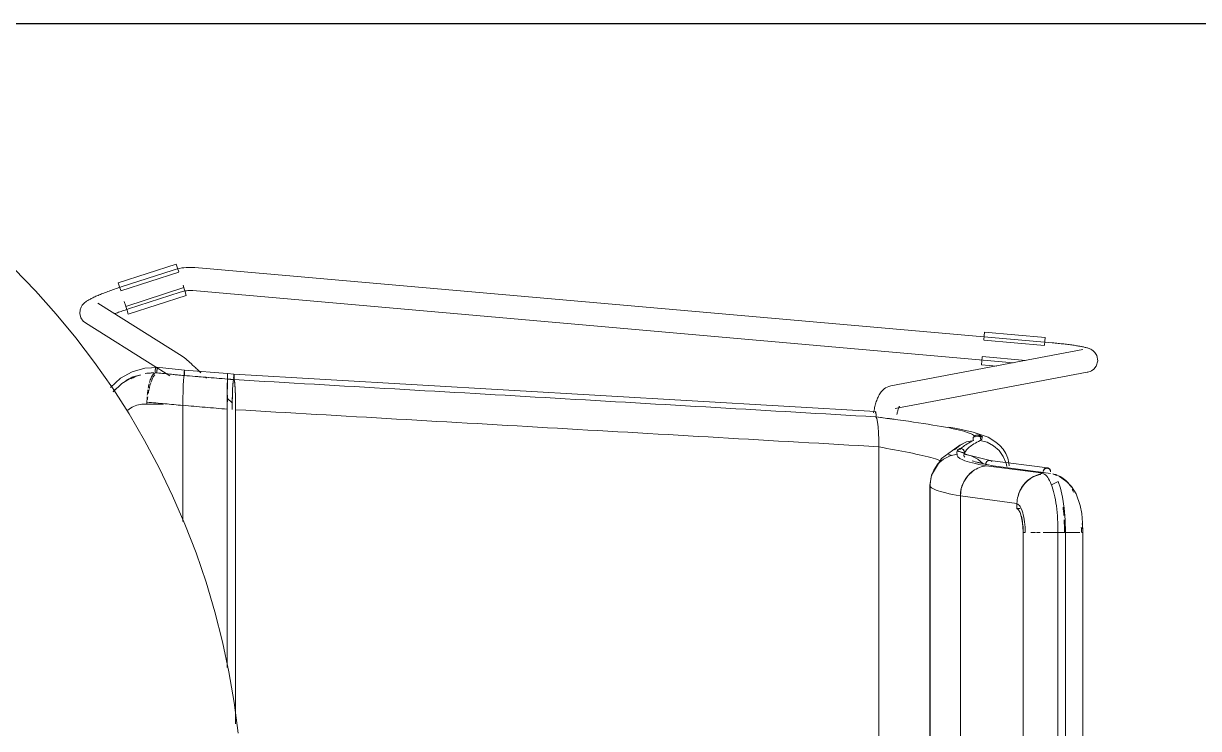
# Model space of a CAD drawing. Header units: millimetres. Extents: x 155927 to 326028, y -36033 to 97293.
# Drawn here: x 160035 to 160643, y 22891 to 23256 of the extents above; entities that cross this region are included whole.
import ezdxf

# ---------------------------------------------------------------- set-up
doc = ezdxf.new("R2010")
doc.units = ezdxf.units.MM
doc.header["$MEASUREMENT"] = 0
doc.layers.add('I-FURN', color=8, linetype='CONTINUOUS', lineweight=9)
doc.layers.add('I-WALL', color=7, linetype='CONTINUOUS', lineweight=9)

msp = doc.modelspace()

# ---------------------------------------------------------------- linework, layer by layer
at = {"layer": 'I-FURN'}
for p, q in [((160084.41, 23121.32), (160114.42, 23131.01)), ((160114.42, 23131.01), (160115.05, 23129.06)), ((160119.54, 23129.33), (160118.4, 23129.22)), ((160120.68, 23129.39), (160119.54, 23129.33)), ((160121.82, 23129.4), (160120.68, 23129.39)), ((160122.96, 23129.37), (160121.82, 23129.4)), ((160124.1, 23129.3), (160122.96, 23129.37)), ((160041.71, 23117.17), (160030.58, 23128.66)), ((160085.72, 23117.28), (160115.72, 23126.97)), ((160112.79, 23128.01), (160085.97, 23119.3)), ((160112.83, 23128.02), (160112.79, 23128.01)), ((160113.92, 23128.35), (160112.83, 23128.02)), ((160115.03, 23128.64), (160113.92, 23128.35)), ((160116.14, 23128.88), (160115.03, 23128.64)), ((160115.05, 23129.06), (160115.69, 23127.08)), ((160117.27, 23129.07), (160116.14, 23128.88)), ((160118.4, 23129.22), (160117.27, 23129.07)), ((160567.42, 23090.35), (160124.1, 23129.29)), ((160052.37, 23105.24), (160041.71, 23117.17)), ((160079.73, 23117.14), (160080.43, 23117.4)), ((160080.43, 23117.4), (160081.14, 23117.65)), ((160081.14, 23117.65), (160081.85, 23117.9)), ((160081.85, 23117.9), (160082.57, 23118.16)), ((160082.57, 23118.16), (160083.3, 23118.41)), ((160083.3, 23118.41), (160084.04, 23118.66)), ((160084.04, 23118.66), (160084.77, 23118.9)), ((160085.04, 23119.37), (160084.41, 23121.32)), ((160084.77, 23118.9), (160085.51, 23119.15)), ((160085.68, 23117.39), (160085.04, 23119.37)), ((160085.51, 23119.15), (160085.97, 23119.3)), ((160118.33, 23118.9), (160088.32, 23109.21)), ((160117.92, 23120.16), (160118.3, 23118.99)), ((160118.37, 23118.78), (160119, 23116.81)), ((160118.42, 23117.1), (160119.07, 23117.21)), ((160119.07, 23117.21), (160119.72, 23117.3)), ((160119.72, 23117.3), (160120.38, 23117.36)), ((160120.38, 23117.36), (160121.04, 23117.4)), ((160121.04, 23117.4), (160121.71, 23117.4)), ((160121.71, 23117.4), (160122.37, 23117.39)), ((160122.37, 23117.39), (160123.03, 23117.34)), ((160123.03, 23117.34), (160123.05, 23117.34)), ((160123.05, 23117.34), (160547.4, 23080.06)), ((160066.76, 23110.85), (160067.18, 23111.22)), ((160067.18, 23111.22), (160067.59, 23111.53)), ((160067.59, 23111.53), (160067.98, 23111.81)), ((160067.98, 23111.81), (160068.36, 23112.07)), ((160068.36, 23112.07), (160068.75, 23112.31)), ((160068.75, 23112.31), (160069.15, 23112.54)), ((160069.15, 23112.54), (160069.56, 23112.77)), ((160069.56, 23112.77), (160069.99, 23113)), ((160069.99, 23113), (160070.43, 23113.23)), ((160070.43, 23113.23), (160070.89, 23113.46)), ((160070.89, 23113.46), (160071.36, 23113.69)), ((160071.36, 23113.69), (160071.85, 23113.93)), ((160071.85, 23113.93), (160072.36, 23114.16)), ((160072.36, 23114.16), (160072.89, 23114.4)), ((160072.89, 23114.4), (160073.43, 23114.64)), ((160073.43, 23114.64), (160074, 23114.88)), ((160074, 23114.88), (160074.57, 23115.13)), ((160074.57, 23115.13), (160075.17, 23115.37)), ((160075.17, 23115.37), (160075.78, 23115.62)), ((160075.78, 23115.62), (160076.41, 23115.87)), ((160076.41, 23115.87), (160077.05, 23116.12)), ((160077.05, 23116.12), (160077.7, 23116.38)), ((160077.7, 23116.38), (160078.36, 23116.63)), ((160078.36, 23116.63), (160079.04, 23116.89)), ((160079.04, 23116.89), (160079.73, 23117.14)), ((160087.49, 23111.78), (160088.29, 23109.3)), ((160089.63, 23105.16), (160119.63, 23114.85)), ((160089.68, 23107.88), (160116.49, 23116.6)), ((160116.49, 23116.6), (160117.13, 23116.79)), ((160117.13, 23116.79), (160117.77, 23116.95)), ((160117.77, 23116.95), (160118.42, 23117.1)), ((160119, 23116.81), (160119.63, 23114.85)), ((160062.54, 23092.89), (160052.37, 23105.24)), ((160064.51, 23105.49), (160064.68, 23107.46)), ((160065.1, 23103.26), (160064.51, 23105.49)), ((160064.68, 23107.46), (160065.21, 23108.85)), ((160065.21, 23108.85), (160065.77, 23109.76)), ((160065.77, 23109.76), (160066.29, 23110.39)), ((160066.29, 23110.39), (160066.76, 23110.85)), ((160117.4, 23083.5), (160073.81, 23110.81)), ((160082.7, 23105.44), (160083.32, 23105.68)), ((160083.32, 23105.68), (160083.96, 23105.91)), ((160083.96, 23105.91), (160084.61, 23106.15)), ((160084.61, 23106.15), (160085.26, 23106.38)), ((160085.26, 23106.38), (160085.93, 23106.62)), ((160085.93, 23106.62), (160086.6, 23106.85)), ((160086.6, 23106.85), (160087.28, 23107.09)), ((160087.28, 23107.09), (160087.97, 23107.32)), ((160087.97, 23107.32), (160088.66, 23107.55)), ((160089, 23107.12), (160088.36, 23109.09)), ((160088.66, 23107.55), (160089.35, 23107.78)), ((160089.63, 23105.16), (160089, 23107.12)), ((160089.35, 23107.78), (160089.68, 23107.88)), ((160066.32, 23101.53), (160065.1, 23103.26)), ((160066.32, 23101.53), (160067.44, 23100.64)), ((160067.44, 23100.64), (160104.21, 23077.6)), ((160072.21, 23080.14), (160062.54, 23092.89)), ((160532.05, 23091.81), (160532.23, 23093.88)), ((160532.23, 23093.88), (160532.41, 23095.92)), ((160532.41, 23095.92), (160563.82, 23093.16)), ((160563.82, 23093.16), (160563.64, 23091.12)), ((160583.27, 23086.87), (160483.98, 23068.05)), ((160532.03, 23091.69), (160563.44, 23088.93)), ((160563.64, 23091.12), (160563.46, 23089.05)), ((160567.58, 23090.33), (160567.42, 23090.35)), ((160568.33, 23090.26), (160567.58, 23090.33)), ((160569.08, 23090.19), (160568.33, 23090.26)), ((160569.83, 23090.12), (160569.08, 23090.19)), ((160570.58, 23090.05), (160569.83, 23090.12)), ((160571.32, 23089.97), (160570.58, 23090.05)), ((160572.05, 23089.89), (160571.32, 23089.97)), ((160572.77, 23089.81), (160572.05, 23089.89)), ((160573.49, 23089.73), (160572.77, 23089.81)), ((160574.2, 23089.65), (160573.49, 23089.73)), ((160574.9, 23089.57), (160574.2, 23089.65)), ((160575.59, 23089.48), (160574.9, 23089.57)), ((160576.26, 23089.39), (160575.59, 23089.48)), ((160576.93, 23089.3), (160576.26, 23089.39)), ((160577.58, 23089.22), (160576.93, 23089.3)), ((160578.21, 23089.13), (160577.58, 23089.22)), ((160578.83, 23089.04), (160578.21, 23089.13)), ((160579.43, 23088.94), (160578.83, 23089.04)), ((160580.02, 23088.85), (160579.43, 23088.94)), ((160580.59, 23088.76), (160580.02, 23088.85)), ((160581.14, 23088.67), (160580.59, 23088.76)), ((160581.67, 23088.57), (160581.14, 23088.67)), ((160582.19, 23088.48), (160581.67, 23088.57)), ((160582.68, 23088.38), (160582.19, 23088.48)), ((160583.16, 23088.29), (160582.68, 23088.38)), ((160583.62, 23088.19), (160583.16, 23088.29)), ((160584.06, 23088.09), (160583.62, 23088.19)), ((160584.49, 23087.99), (160584.06, 23088.09)), ((160584.9, 23087.89), (160584.49, 23087.99)), ((160585.3, 23087.78), (160584.9, 23087.89)), ((160585.7, 23087.67), (160585.3, 23087.78)), ((160586.1, 23087.54), (160585.7, 23087.67)), ((160586.5, 23087.4), (160586.1, 23087.54)), ((160586.93, 23087.23), (160586.5, 23087.4)), ((160587.4, 23087.02), (160586.93, 23087.23)), ((160587.96, 23086.71), (160587.4, 23087.02)), ((160117.4, 23083.5), (160117.72, 23083.29)), ((160117.72, 23083.29), (160117.98, 23083.1)), ((160117.98, 23083.1), (160118.21, 23082.93)), ((160118.21, 23082.93), (160118.43, 23082.76)), ((160118.43, 23082.76), (160118.65, 23082.58)), ((160118.65, 23082.58), (160118.89, 23082.39)), ((160118.89, 23082.39), (160119.13, 23082.18)), ((160119.13, 23082.18), (160119.38, 23081.97)), ((160119.38, 23081.97), (160119.64, 23081.74)), ((160119.64, 23081.74), (160119.92, 23081.5)), ((160119.92, 23081.5), (160120.22, 23081.24)), ((160120.22, 23081.24), (160120.53, 23080.97)), ((160120.53, 23080.97), (160120.85, 23080.68)), ((160530.92, 23079.01), (160531.1, 23081.05)), ((160531.1, 23081.05), (160531.28, 23083.12)), ((160553.77, 23081.27), (160531.29, 23083.24)), ((160588.67, 23086.23), (160587.96, 23086.71)), ((160589.58, 23085.38), (160588.67, 23086.23)), ((160590.62, 23083.72), (160589.58, 23085.38)), ((160590.27, 23078.21), (160591.1, 23080.96)), ((160591.1, 23080.96), (160590.62, 23083.72)), ((160081.37, 23067.02), (160072.21, 23080.14)), ((160091.64, 23075.39), (160085.63, 23072)), ((160098.16, 23077.27), (160091.64, 23075.39)), ((160105.07, 23077.55), (160098.16, 23077.27)), ((160104.18, 23077.67), (160118.67, 23076.25)), ((160104.58, 23077.37), (160111.03, 23073.33)), ((160118.57, 23074.86), (160118.56, 23074.37)), ((160118.56, 23074.36), (160118.57, 23074.86)), ((160118.58, 23075.31), (160118.57, 23074.86)), ((160118.57, 23074.86), (160118.58, 23075.31)), ((160118.59, 23075.7), (160118.58, 23075.31)), ((160118.58, 23075.31), (160118.59, 23075.69)), ((160118.62, 23075.99), (160118.59, 23075.7)), ((160118.59, 23075.69), (160118.62, 23075.99)), ((160118.64, 23076.18), (160118.62, 23075.99)), ((160118.64, 23076.18), (160118.67, 23076.25)), ((160118.67, 23076.25), (160118.64, 23076.18)), ((160118.67, 23076.25), (160140.87, 23074.42)), ((160118.69, 23076.19), (160118.67, 23076.25)), ((160118.67, 23076.25), (160118.69, 23076.18)), ((160118.72, 23076), (160118.69, 23076.19)), ((160118.69, 23076.18), (160118.72, 23076)), ((160118.74, 23075.71), (160118.72, 23076)), ((160118.72, 23076), (160118.74, 23075.7)), ((160118.77, 23074.87), (160118.75, 23075.33)), ((160118.75, 23075.32), (160118.76, 23074.87)), ((160118.76, 23074.87), (160118.77, 23074.38)), ((160118.77, 23074.38), (160118.77, 23074.87)), ((160120.85, 23080.68), (160121.19, 23080.38)), ((160121.19, 23080.38), (160121.54, 23080.06)), ((160121.54, 23080.06), (160121.9, 23079.73)), ((160121.9, 23079.73), (160122.28, 23079.39)), ((160122.28, 23079.39), (160122.67, 23079.03)), ((160122.67, 23079.03), (160123.07, 23078.67)), ((160123.07, 23078.67), (160123.49, 23078.29)), ((160123.49, 23078.29), (160123.91, 23077.89)), ((160123.91, 23077.89), (160124.35, 23077.49)), ((160124.35, 23077.49), (160124.79, 23077.08)), ((160124.79, 23077.08), (160125.24, 23076.65)), ((160125.24, 23076.65), (160125.71, 23076.22)), ((160125.71, 23076.22), (160126.18, 23075.78)), ((160126.18, 23075.78), (160126.65, 23075.33)), ((160126.65, 23075.33), (160127.14, 23074.88)), ((160486.22, 23056.26), (160585.51, 23075.08)), ((160530.92, 23079.01), (160538.82, 23078.32)), ((160585.92, 23075.16), (160585.51, 23075.08)), ((160586.44, 23075.3), (160585.92, 23075.16)), ((160587.06, 23075.51), (160586.44, 23075.3)), ((160587.86, 23075.89), (160587.06, 23075.51)), ((160588.94, 23076.64), (160587.86, 23075.89)), ((160590.27, 23078.21), (160588.94, 23076.64)), ((160085.63, 23072), (160080.48, 23067.26)), ((160086.21, 23069.32), (160081.74, 23065.05)), ((160092.04, 23072.68), (160086.21, 23069.32)), ((160118.05, 23068.34), (160118.2, 23070.78)), ((160118.2, 23070.77), (160118.05, 23068.3)), ((160118.38, 23072.51), (160118.2, 23070.77)), ((160118.2, 23070.79), (160118.38, 23072.51)), ((160118.57, 23073.4), (160118.38, 23072.51)), ((160118.38, 23072.51), (160118.57, 23073.4)), ((160118.56, 23074.37), (160118.57, 23073.87)), ((160118.57, 23073.87), (160118.56, 23074.36)), ((160118.57, 23073.87), (160118.57, 23073.4)), ((160118.57, 23073.4), (160118.57, 23073.87)), ((160118.76, 23073.41), (160118.77, 23073.89)), ((160118.77, 23073.88), (160118.76, 23073.41)), ((160118.77, 23073.89), (160118.77, 23074.38)), ((160118.77, 23074.38), (160118.77, 23073.88)), ((160129.62, 23072.52), (160130.13, 23072.04)), ((160140.82, 23066.45), (160140.83, 23068.95)), ((160140.83, 23068.95), (160140.82, 23066.45)), ((160140.83, 23068.95), (160140.85, 23070.7)), ((160140.85, 23070.7), (160140.83, 23068.95)), ((160140.86, 23071.59), (160140.85, 23070.7)), ((160140.85, 23070.7), (160140.86, 23071.58)), ((160140.87, 23074.36), (160140.86, 23074.17)), ((160140.86, 23074.17), (160140.87, 23074.35)), ((160140.86, 23073.87), (160140.86, 23074.17)), ((160140.86, 23074.17), (160140.86, 23073.88)), ((160140.86, 23073.88), (160140.86, 23073.5)), ((160140.86, 23073.49), (160140.86, 23073.87)), ((160140.86, 23073.5), (160140.86, 23073.04)), ((160140.86, 23073.04), (160140.86, 23073.49)), ((160140.86, 23072.55), (160140.86, 23073.04)), ((160140.86, 23073.04), (160140.86, 23072.55)), ((160140.86, 23072.05), (160140.86, 23072.55)), ((160140.86, 23072.55), (160140.86, 23072.06)), ((160140.86, 23072.06), (160140.86, 23071.59)), ((160140.86, 23071.58), (160140.86, 23072.05)), ((160144.23, 23074.15), (160140.87, 23074.42)), ((160140.87, 23074.35), (160140.87, 23074.42)), ((160140.87, 23074.42), (160140.87, 23074.35)), ((160140.87, 23074.36), (160140.87, 23074.42)), ((160140.87, 23074.42), (160140.87, 23074.36)), ((160140.87, 23074.17), (160140.87, 23074.36)), ((160140.87, 23074.35), (160140.87, 23074.16)), ((160140.87, 23073.87), (160140.87, 23074.17)), ((160140.87, 23074.16), (160140.87, 23073.87)), ((160140.87, 23073.87), (160140.87, 23073.49)), ((160140.87, 23073.49), (160140.87, 23073.87)), ((160140.87, 23073.49), (160140.87, 23073.03)), ((160140.87, 23073.04), (160140.87, 23073.49)), ((160140.88, 23072.55), (160140.87, 23073.04)), ((160140.87, 23073.03), (160140.88, 23072.54)), ((160140.88, 23072.05), (160140.87, 23071.58)), ((160140.87, 23071.58), (160140.88, 23072.05)), ((160140.88, 23072.05), (160140.88, 23072.55)), ((160140.88, 23072.54), (160140.88, 23072.05)), ((160140.89, 23070.68), (160140.9, 23068.93)), ((160140.9, 23068.93), (160140.89, 23070.68)), ((160140.9, 23068.93), (160140.91, 23066.43)), ((160140.91, 23066.43), (160140.9, 23068.93)), ((160143.72, 23068.65), (160143.56, 23066.16)), ((160143.92, 23070.41), (160143.72, 23068.65)), ((160144.13, 23071.31), (160143.92, 23070.41)), ((160144.13, 23073.21), (160144.12, 23072.76)), ((160144.12, 23072.76), (160144.12, 23072.27)), ((160144.12, 23072.27), (160144.12, 23071.78)), ((160144.12, 23071.78), (160144.13, 23071.31)), ((160144.15, 23073.6), (160144.13, 23073.21)), ((160144.17, 23073.89), (160144.15, 23073.6)), ((160144.2, 23074.08), (160144.17, 23073.89)), ((160144.23, 23074.15), (160144.2, 23074.08)), ((160144.23, 23074.15), (160476.14, 23054.86)), ((160144.25, 23074.08), (160144.23, 23074.15)), ((160144.28, 23073.9), (160144.25, 23074.08)), ((160144.3, 23073.6), (160144.28, 23073.9)), ((160144.32, 23073.22), (160144.3, 23073.6)), ((160144.33, 23072.77), (160144.32, 23073.22)), ((160144.34, 23072.28), (160144.33, 23072.77)), ((160144.33, 23071.78), (160144.34, 23072.28)), ((160144.33, 23071.31), (160144.33, 23071.78)), ((160144.54, 23070.43), (160144.33, 23071.31)), ((160144.73, 23068.68), (160144.54, 23070.43)), ((160144.89, 23066.17), (160144.73, 23068.68)), ((160089.99, 23053.55), (160081.37, 23067.02)), ((160117.86, 23061.76), (160117.94, 23065.2)), ((160117.94, 23065.2), (160117.86, 23061.76)), ((160117.94, 23065.26), (160118.05, 23068.3)), ((160118.05, 23068.3), (160117.94, 23065.2)), ((160140.82, 23066.45), (160140.81, 23063.32)), ((160140.81, 23063.32), (160140.82, 23066.44)), ((160140.81, 23063.32), (160140.81, 23059.75)), ((160140.81, 23059.75), (160140.81, 23063.31)), ((160140.92, 23063.31), (160140.93, 23059.75)), ((160140.93, 23059.75), (160140.92, 23063.31)), ((160143.44, 23063.04), (160143.36, 23059.49)), ((160143.56, 23066.16), (160143.44, 23063.04)), ((160145.02, 23063.04), (160144.89, 23066.17)), ((160145.09, 23059.48), (160145.02, 23063.04)), ((160477.68, 23062.81), (160477.41, 23062.25)), ((160477.97, 23063.34), (160477.68, 23062.81)), ((160478.29, 23063.88), (160477.97, 23063.34)), ((160478.65, 23064.42), (160478.29, 23063.88)), ((160479.05, 23064.95), (160478.65, 23064.42)), ((160479.51, 23065.48), (160479.05, 23064.95)), ((160480.02, 23066), (160479.51, 23065.48)), ((160480.62, 23066.51), (160480.02, 23066)), ((160481.31, 23066.99), (160480.62, 23066.51)), ((160482.1, 23067.43), (160481.31, 23066.99)), ((160483, 23067.79), (160482.1, 23067.43)), ((160483.98, 23068.05), (160483, 23067.79)), ((160107.79, 23058.61), (160098.04, 23058.61)), ((160099.28, 23058.55), (160099.28, 23059.6)), ((160117.84, 23058.02), (160117.86, 23061.67)), ((160117.86, 23061.66), (160117.84, 23057.9)), ((160117.84, 23057.9), (160117.84, 22997.79)), ((160117.84, 22997.79), (160117.84, 23057.9)), ((160140.8, 23055.96), (160140.81, 23059.75)), ((160140.81, 23059.75), (160140.8, 23055.96)), ((160143.48, 23059.18), (160140.81, 23061.76)), ((160143.36, 23059.49), (160143.33, 23055.81)), ((160145.12, 23055.7), (160145.09, 23059.48)), ((160475.63, 23056.8), (160475.49, 23056.13)), ((160475.78, 23057.45), (160475.63, 23056.8)), ((160475.95, 23058.1), (160475.78, 23057.45)), ((160476.12, 23058.73), (160475.95, 23058.1)), ((160476.3, 23059.34), (160476.12, 23058.73)), ((160476.49, 23059.95), (160476.3, 23059.34)), ((160476.7, 23060.54), (160476.49, 23059.95)), ((160476.92, 23061.12), (160476.7, 23060.54)), ((160477.15, 23061.69), (160476.92, 23061.12)), ((160477.41, 23062.25), (160477.15, 23061.69)), ((160487.98, 23056.45), (160487.88, 23056.15)), ((160488.08, 23056.72), (160487.98, 23056.45)), ((160488.18, 23056.95), (160488.08, 23056.72)), ((160488.27, 23057.14), (160488.18, 23056.95)), ((160488.34, 23057.3), (160488.27, 23057.14)), ((160488.39, 23057.38), (160488.34, 23057.3)), ((160488.43, 23057.46), (160488.39, 23057.38)), ((160488.45, 23057.48), (160488.43, 23057.46)), ((160098.07, 23039.74), (160089.99, 23053.55)), ((160140.8, 22922.32), (160140.8, 23055.96)), ((160140.8, 23055.96), (160140.8, 22922.32)), ((160145.12, 22893.1), (160145.12, 23055.7)), ((160145.12, 23055.7), (160145.12, 22893.1)), ((160475.23, 23054.76), (160475.12, 23054.13)), ((160475.35, 23055.45), (160475.23, 23054.76)), ((160475.49, 23056.13), (160475.35, 23055.45)), ((160475.95, 23053.95), (160475.99, 23054.33)), ((160475.99, 23054.32), (160475.95, 23053.94)), ((160475.99, 23054.33), (160476.03, 23054.62)), ((160476.03, 23054.61), (160475.99, 23054.32)), ((160476.14, 23054.86), (160476.08, 23054.8)), ((160476.08, 23054.8), (160476.14, 23054.86)), ((160476.24, 23054.6), (160476.28, 23054.3)), ((160476.28, 23054.29), (160476.24, 23054.59)), ((160476.28, 23054.3), (160476.32, 23053.91)), ((160476.32, 23053.91), (160476.28, 23054.29)), ((160476.34, 23053.45), (160476.32, 23053.91)), ((160476.32, 23053.91), (160476.34, 23053.46)), ((160476.34, 23052.47), (160476.32, 23051.99)), ((160476.32, 23051.99), (160476.34, 23052.46)), ((160476.32, 23051.99), (160476.72, 23051.09)), ((160476.72, 23051.09), (160476.32, 23051.99)), ((160476.34, 23053.46), (160476.35, 23052.96)), ((160476.35, 23052.96), (160476.34, 23053.45)), ((160476.34, 23052.46), (160476.35, 23052.96)), ((160476.35, 23052.96), (160476.34, 23052.47)), ((160476.72, 23051.09), (160477.09, 23049.35)), ((160477.09, 23049.34), (160476.72, 23051.09)), ((160487.24, 23053.71), (160487.14, 23053.22)), ((160487.34, 23054.18), (160487.24, 23053.71)), ((160487.45, 23054.63), (160487.34, 23054.18)), ((160487.55, 23055.05), (160487.45, 23054.63)), ((160487.66, 23055.44), (160487.55, 23055.05)), ((160487.77, 23055.81), (160487.66, 23055.44)), ((160487.88, 23056.15), (160487.77, 23055.81)), ((160477.09, 23049.35), (160477.4, 23046.88)), ((160477.4, 23046.85), (160477.09, 23049.34)), ((160477.64, 23043.75), (160477.4, 23046.85)), ((160477.4, 23046.85), (160477.64, 23043.8)), ((160518.12, 23046.02), (160514.05, 23046.75)), ((160526.64, 23044.13), (160518.12, 23046.02)), ((160105.59, 23025.61), (160098.07, 23039.74)), ((160477.64, 23043.8), (160477.79, 23040.27)), ((160477.79, 23040.21), (160477.64, 23043.75)), ((160477.79, 23040.21), (160477.85, 23036.52)), ((160477.85, 23036.44), (160477.79, 23040.21)), ((160519.72, 23037.42), (160521.47, 23038.31)), ((160519.8, 23037.36), (160523.12, 23039.01)), ((160523.12, 23039.01), (160519.8, 23037.37)), ((160523.12, 23039.01), (160526.74, 23039.8)), ((160526.73, 23039.8), (160523.12, 23039.01)), ((160526.64, 23041.26), (160526.55, 23040.77)), ((160526.55, 23040.77), (160526.58, 23040.27)), ((160526.56, 23040.77), (160526.65, 23041.26)), ((160526.59, 23040.27), (160526.56, 23040.77)), ((160526.58, 23040.27), (160526.73, 23039.8)), ((160526.74, 23039.8), (160526.59, 23040.27)), ((160534.26, 23041.45), (160526.64, 23044.13)), ((160526.85, 23041.71), (160526.64, 23041.26)), ((160526.65, 23041.26), (160526.85, 23041.71)), ((160526.85, 23041.71), (160527.17, 23042.09)), ((160527.17, 23042.09), (160526.85, 23041.71)), ((160527.17, 23042.09), (160527.57, 23042.38)), ((160527.57, 23042.38), (160527.17, 23042.09)), ((160527.57, 23042.38), (160528.03, 23042.56)), ((160528.03, 23042.56), (160527.57, 23042.38)), ((160531.47, 23041.82), (160527.62, 23041.63)), ((160528.03, 23042.56), (160528.52, 23042.62)), ((160528.52, 23042.62), (160528.03, 23042.56)), ((160528.52, 23042.62), (160529, 23042.55)), ((160529, 23042.55), (160528.52, 23042.62)), ((160529, 23042.55), (160529.46, 23042.35)), ((160529.46, 23042.35), (160529, 23042.55)), ((160529.46, 23042.35), (160529.85, 23042.05)), ((160529.85, 23042.05), (160529.46, 23042.35)), ((160529.85, 23042.05), (160530.16, 23041.66)), ((160530.16, 23041.67), (160529.85, 23042.05)), ((160530.35, 23041.21), (160530.16, 23041.67)), ((160530.16, 23041.66), (160530.35, 23041.21)), ((160530.38, 23040.22), (160530.22, 23039.75)), ((160530.22, 23039.75), (160530.39, 23040.22)), ((160533.85, 23038.84), (160530.22, 23039.75)), ((160530.35, 23041.21), (160530.43, 23040.71)), ((160530.43, 23040.72), (160530.35, 23041.21)), ((160531.14, 23040.65), (160531.47, 23041.82)), ((160537.17, 23037.1), (160533.85, 23038.84)), ((160538.38, 23038.95), (160534.26, 23041.45)), ((160540.34, 23037.21), (160538.38, 23038.95)), ((160477.85, 22653.04), (160477.85, 23036.44)), ((160477.85, 23036.44), (160477.85, 22653.04)), ((160510.18, 23030.44), (160519.72, 23037.42)), ((160518.35, 23032.79), (160514.63, 23031.9)), ((160519.8, 23037.37), (160516.96, 23034.97)), ((160516.96, 23034.97), (160519.8, 23037.36)), ((160518.23, 23034.25), (160518.15, 23033.76)), ((160518.15, 23033.75), (160518.23, 23034.24)), ((160518.15, 23033.76), (160518.18, 23033.26)), ((160518.19, 23033.26), (160518.15, 23033.75)), ((160518.18, 23033.26), (160518.35, 23032.79)), ((160518.35, 23032.79), (160518.19, 23033.26)), ((160518.43, 23034.7), (160518.23, 23034.25)), ((160518.23, 23034.24), (160518.43, 23034.69)), ((160522.14, 23033.47), (160518.25, 23034.3)), ((160523.7, 23032.43), (160518.38, 23034.6)), ((160518.43, 23034.69), (160518.75, 23035.08)), ((160518.74, 23035.08), (160518.43, 23034.7)), ((160519.15, 23035.37), (160518.74, 23035.08)), ((160518.75, 23035.08), (160519.15, 23035.37)), ((160519.15, 23035.37), (160519.61, 23035.56)), ((160519.61, 23035.56), (160519.15, 23035.37)), ((160519.61, 23035.56), (160520.1, 23035.63)), ((160520.1, 23035.63), (160519.61, 23035.56)), ((160520.1, 23035.63), (160520.59, 23035.56)), ((160520.59, 23035.56), (160520.1, 23035.63)), ((160520.59, 23035.56), (160521.05, 23035.37)), ((160521.05, 23035.37), (160520.59, 23035.56)), ((160521.05, 23035.37), (160521.45, 23035.08)), ((160521.45, 23035.08), (160521.05, 23035.37)), ((160521.45, 23035.08), (160521.77, 23034.69)), ((160521.77, 23034.7), (160521.45, 23035.08)), ((160521.97, 23034.25), (160521.77, 23034.7)), ((160521.77, 23034.69), (160521.97, 23034.24)), ((160522.01, 23033.26), (160521.85, 23032.79)), ((160521.85, 23032.79), (160522.01, 23033.26)), ((160525.57, 23031.89), (160521.85, 23032.79)), ((160522.05, 23033.76), (160521.97, 23034.25)), ((160521.97, 23034.24), (160522.05, 23033.75)), ((160522.01, 23033.26), (160522.05, 23033.76)), ((160522.05, 23033.75), (160522.01, 23033.26)), ((160535.31, 23029.46), (160523.7, 23032.43)), ((160540, 23034.62), (160537.17, 23037.1)), ((160542.17, 23031.54), (160540, 23034.62)), ((160542.02, 23035.24), (160540.34, 23037.21)), ((160543.4, 23033.04), (160542.02, 23035.24)), ((160544.43, 23030.67), (160543.4, 23033.04)), ((160505.07, 23021.79), (160510.18, 23030.44)), ((160508.36, 23027.63), (160506.19, 23024.5)), ((160506.2, 23024.49), (160508.37, 23027.63)), ((160511.24, 23030.14), (160508.36, 23027.63)), ((160508.37, 23027.63), (160511.24, 23030.14)), ((160514.63, 23031.9), (160511.24, 23030.14)), ((160511.24, 23030.14), (160514.63, 23031.89)), ((160528.96, 23030.14), (160525.57, 23031.89)), ((160528.93, 23028.63), (160531.37, 23027.88)), ((160531.84, 23027.63), (160528.96, 23030.14)), ((160531.37, 23027.88), (160537.66, 23026.5)), ((160533.22, 23028.11), (160533.14, 23027.61)), ((160533.14, 23027.61), (160533.17, 23027.12)), ((160533.41, 23028.56), (160533.22, 23028.11)), ((160563.03, 23022.8), (160533.33, 23026.65)), ((160533.71, 23028.94), (160533.41, 23028.56)), ((160534.09, 23029.24), (160533.71, 23028.94)), ((160534.53, 23029.42), (160534.09, 23029.24)), ((160535, 23029.49), (160534.53, 23029.42)), ((160535.47, 23029.43), (160535, 23029.49)), ((160565.01, 23025.62), (160535.24, 23029.48)), ((160535.91, 23029.24), (160535.47, 23029.43)), ((160536.3, 23028.94), (160535.91, 23029.24)), ((160566.57, 23022.78), (160536.88, 23026.63)), ((160543.57, 23028.02), (160542.17, 23031.54)), ((160543.57, 23028.02), (160543.94, 23026.28)), ((160543.94, 23026.28), (160543.57, 23028.02)), ((160545.09, 23028.16), (160544.43, 23030.67)), ((160545.23, 23026.74), (160545.09, 23028.16)), ((160112.54, 23011.2), (160105.59, 23025.61)), ((160504.2, 23016.6), (160505, 23021.64)), ((160504.83, 23020.93), (160504.35, 23017.14)), ((160504.36, 23017.14), (160504.83, 23020.93)), ((160506.19, 23024.5), (160504.83, 23020.93)), ((160504.83, 23020.93), (160506.2, 23024.49)), ((160505, 23021.64), (160506.37, 23024.81)), ((160523.83, 23021.53), (160521.75, 23018.42)), ((160526.57, 23024.02), (160523.83, 23021.53)), ((160563.04, 23023.24), (160560.6, 23023.55)), ((160571.2, 23021.14), (160571, 23021.24)), ((160575.1, 23018.46), (160571.2, 23021.14)), ((160504.2, 23016.6), (160504.2, 22711.8)), ((160504.35, 22672.35), (160504.35, 23017.14)), ((160504.35, 23017.14), (160504.35, 22672.35)), ((160520.43, 23014.87), (160519.95, 23011.1)), ((160521.75, 23018.42), (160520.43, 23014.87)), ((160570.6, 23018.6), (160567.06, 23016.84)), ((160571.76, 23015.14), (160570.6, 23018.6)), ((160572.86, 23010.45), (160571.76, 23015.14)), ((160577.39, 23015.99), (160575.1, 23018.46)), ((160579.78, 23012.11), (160577.39, 23015.99)), ((160118.9, 22996.52), (160112.54, 23011.2)), ((160519.95, 23011.1), (160549.23, 23007.24)), ((160519.95, 22678.39), (160519.95, 23011.1)), ((160519.95, 23011.1), (160519.95, 22678.39)), ((160573.7, 23004.83), (160572.86, 23010.45)), ((160581.91, 23006.06), (160579.78, 23012.11)), ((160549.23, 23007.24), (160549.16, 23004.52)), ((160550.83, 23004.52), (160549.16, 23004.52)), ((160549.16, 23004.52), (160550.02, 23003.89)), ((160550.83, 23004.52), (160549.18, 23004.52)), ((160550.02, 23003.89), (160550.81, 23002.53)), ((160550.81, 23002.53), (160551.48, 23000.55)), ((160574.19, 22998.71), (160573.7, 23004.83)), ((160582.7, 23002.02), (160581.91, 23006.06)), ((160583.21, 22997.2), (160582.7, 23002.02)), ((160124.67, 22981.6), (160118.9, 22996.52)), ((160551.48, 23000.55), (160551.99, 22998.06)), ((160551.99, 22998.06), (160552.31, 22995.21)), ((160574.28, 22992.17), (160574.19, 22998.71)), ((160583.32, 22992.17), (160583.21, 22997.2)), ((160552.31, 22995.21), (160552.42, 22992.17)), ((160552.42, 22992.17), (160552.42, 22697.32)), ((160552.48, 22697.32), (160552.48, 22992.17)), ((160556.33, 22992.17), (160558.8, 22992.17)), ((160559.32, 22992.17), (160561.16, 22992.17)), ((160562.79, 22992.17), (160566.34, 22992.17)), ((160570.35, 22992.17), (160566.54, 22992.17)), ((160566.54, 22992.17), (160570.35, 22992.17)), ((160570.32, 22992.17), (160570.32, 22697.32)), ((160570.43, 22992.17), (160574.28, 22992.17)), ((160570.66, 22992.17), (160570.43, 22992.17)), ((160570.99, 22992.17), (160570.66, 22992.17)), ((160571.4, 22992.17), (160570.99, 22992.17)), ((160571.88, 22992.17), (160571.4, 22992.17)), ((160572.38, 22992.17), (160571.88, 22992.17)), ((160572.87, 22992.17), (160572.38, 22992.17)), ((160573.32, 22992.17), (160572.87, 22992.17)), ((160573.71, 22992.17), (160573.32, 22992.17)), ((160574.02, 22992.17), (160573.71, 22992.17)), ((160574.21, 22992.17), (160574.02, 22992.17)), ((160577.07, 22992.17), (160574.04, 22992.17)), ((160574.04, 22992.17), (160577.05, 22992.17)), ((160574.28, 22992.17), (160574.21, 22992.17)), ((160574.28, 22697.32), (160574.28, 22992.17)), ((160577.22, 22992.17), (160579.8, 22992.17)), ((160580.08, 22992.17), (160581.83, 22992.17)), ((160583.02, 22992.17), (160583.3, 22992.17)), ((160583.32, 22992.17), (160583.15, 22992.17)), ((160583.32, 22697.32), (160583.32, 22992.17)), ((160129.85, 22966.46), (160124.67, 22981.6)), ((160134.41, 22951.13), (160129.85, 22966.46)), ((160138.36, 22935.62), (160134.41, 22951.13)), ((160141.68, 22919.97), (160138.36, 22935.62)), ((160144.37, 22904.2), (160141.68, 22919.97)), ((160146.43, 22888.34), (160144.37, 22904.2))]:
    msp.add_line(p, q, dxfattribs=at)
for centre, major_axis, ratio, start_param, end_param in [((160535.02, 23010.97), (0, -15.78), 0.955139, 3.254129, 3.495629), ((160535.01, 23027.53), (0, -1.96), 0.955139, 2.379629, 4.923331), ((160535.02, 23010.97), (0, -15.78), 0.955139, 3.737469, 4.704147), ((160535.02, 23010.97), (0, -15.78), 0.955139, 3.495799, 3.737346), ((160567.57, 22992.17), (15.75, 0), 0.000004, 2.669107, 2.851347), ((160579.04, 22992.17), (0, 12.4), 0.287441, 4.712389, 4.932602)]:
    msp.add_ellipse(centre, major_axis=major_axis, ratio=ratio, start_param=start_param, end_param=end_param, dxfattribs=at)
for points in [[(160098.34, 23074.49), (160099.57, 23074.68), (160100.83, 23074.72), (160102.09, 23074.73)], [(160102.79, 23074.8), (160101.89, 23074.78), (160100.99, 23074.72), (160100.1, 23074.62)], [(160103.62, 23074.84), (160106.06, 23074.6), (160111.01, 23074.12), (160116.05, 23073.64), (160118.57, 23073.4)], [(160104.92, 23077.49), (160104.88, 23077.45), (160104.78, 23077.33), (160104.65, 23077.03), (160104.53, 23076.64), (160104.44, 23076.19), (160104.37, 23075.7), (160104.34, 23075.2), (160104.34, 23074.88), (160104.35, 23074.74)], [(160088.16, 23070.63), (160088.73, 23070.99), (160089.3, 23071.35), (160089.89, 23071.67)], [(160090.91, 23072.17), (160092.5, 23072.94), (160094.2, 23073.33), (160095.93, 23073.58)], [(160099.89, 23066.8), (160100.03, 23067.65), (160100.19, 23068.45), (160100.38, 23069.19)], [(160101.2, 23069.38), (160100.95, 23068.58), (160100.72, 23067.7), (160100.5, 23066.78)], [(160100.56, 23069.85), (160100.83, 23070.78), (160101.13, 23071.56), (160101.45, 23072.29)], [(160102.19, 23072.01), (160101.9, 23071.37), (160101.62, 23070.63), (160101.35, 23069.81)], [(160103.26, 23073.83), (160102.94, 23073.42), (160102.62, 23072.9), (160102.31, 23072.25)], [(160111.68, 23074.12), (160113.96, 23073.89), (160116.26, 23073.66), (160118.57, 23073.43)], [(160140.86, 23071.59), (160137.14, 23071.89), (160129.71, 23072.49), (160122.28, 23073.1), (160118.57, 23073.4)], [(160140.86, 23071.58), (160141.44, 23071.54), (160142.59, 23071.45), (160143.75, 23071.36), (160144.33, 23071.32)], [(160140.87, 23071.58), (160141.42, 23071.53), (160142.5, 23071.44), (160143.58, 23071.35), (160144.13, 23071.31)], [(160144.13, 23071.31), (160144.11, 23071.9), (160144.11, 23073.41), (160144.19, 23074.15), (160144.23, 23074.15)], [(160476.32, 23051.99), (160421.09, 23055.21), (160310.49, 23061.65), (160199.73, 23068.09), (160144.33, 23071.31)], [(160081.76, 23065), (160082.15, 23065.46), (160082.54, 23065.92), (160082.94, 23066.38)], [(160099.45, 23063.32), (160099.53, 23064.22), (160099.63, 23065.1), (160099.75, 23065.95)], [(160100.35, 23066.13), (160100.21, 23065.48), (160100.07, 23064.81), (160099.95, 23064.13)], [(160097.77, 23058.61), (160098.27, 23058.62), (160098.78, 23058.6), (160099.28, 23058.55)], [(160099.28, 23059.6), (160099.29, 23060.55), (160099.33, 23061.47), (160099.38, 23062.38)], [(160099.28, 23059.6), (160102.31, 23059.34), (160108.45, 23058.8), (160114.7, 23058.21), (160117.84, 23057.9)], [(160099.7, 23062.44), (160099.63, 23061.97), (160099.58, 23061.49), (160099.53, 23061.01)], [(160117.84, 23058.02), (160121.66, 23057.68), (160125.48, 23057.33), (160129.31, 23056.99)], [(160129.31, 23056.99), (160133.14, 23056.65), (160136.97, 23056.3), (160140.8, 23055.96)], [(160145.12, 23055.7), (160200.65, 23052.5), (160256.18, 23049.3), (160311.61, 23046.11)], [(160476.33, 23051.98), (160479.46, 23051.58), (160482.62, 23051.19), (160485.74, 23050.79)], [(160311.61, 23046.11), (160367.07, 23042.91), (160422.49, 23039.72), (160477.85, 23036.52)], [(160513.88, 23032.4), (160514.35, 23032.34), (160514.82, 23032.28), (160515.28, 23032.23)], [(160518.35, 23032.79), (160517.8, 23031.76), (160519.77, 23029.72), (160527.83, 23027.67), (160533.33, 23026.65)], [(160521.85, 23032.79), (160521.56, 23032.24), (160521.7, 23031.7), (160522.27, 23031.15)], [(160526.01, 23029.25), (160527.9, 23028.59), (160530.71, 23027.93), (160533.75, 23027.27)], [(160563.03, 23022.8), (160561.79, 23022.66), (160559.41, 23022.07), (160556.07, 23020.31), (160553.23, 23017.78), (160551.04, 23014.64), (160549.63, 23011.04), (160549.27, 23008.53), (160549.23, 23007.24)], [(160551.17, 23014.33), (160552.37, 23016.58), (160554, 23018.82), (160556.15, 23019.97)], [(160557.52, 23020.82), (160558.78, 23021.52), (160560.14, 23021.92), (160561.53, 23022.26)], [(160563.02, 23022.6), (160563.75, 23022.25), (160565.15, 23020.94), (160566.42, 23018.47), (160566.99, 23017.01)], [(160567.91, 23022.34), (160568.59, 23022.18), (160569.26, 23021.98), (160569.92, 23021.72)], [(160504.36, 23017.14), (160504.26, 23016.96), (160504.2, 23016.78), (160504.2, 23016.6)], [(160577.24, 23015.68), (160576.99, 23016.09), (160576.73, 23016.49), (160576.45, 23016.88)], [(160578.48, 23013.04), (160578.29, 23013.55), (160578.08, 23014.06), (160577.84, 23014.55)], [(160549.78, 23010.77), (160550.06, 23011.81), (160550.45, 23012.78), (160550.9, 23013.76)], [(160549.24, 23006.99), (160549.8, 23006.86), (160550.9, 23005.92), (160552.3, 23002.6), (160553.26, 22997.8), (160553.52, 22994.06), (160553.55, 22992.17)], [(160573.07, 23005.32), (160573.25, 23003.91), (160573.42, 23002.46), (160573.53, 23000.98)], [(160552.47, 22993.01), (160552.41, 22995.79), (160552.05, 22998.33), (160551.53, 23000.55)], [(160573.65, 22998.77), (160573.76, 22996.59), (160573.79, 22994.39), (160573.75, 22992.17)], [(160583.04, 22996.77), (160583.17, 22995.3), (160583.24, 22993.75), (160583.23, 22992.17)]]:
    msp.add_open_spline(points, degree=3, dxfattribs=at)
for points, knots in [([(160101.46, 23072.32), (160101.78, 23073), (160102.48, 23074.13), (160103.23, 23074.69), (160103.62, 23074.84)], [0.6690305, 0.6690305, 0.6690305, 0.6690305, 0.8333333, 1, 1, 1, 1]), ([(160103.62, 23074.84), (160103.6, 23074.98), (160103.57, 23075.27), (160103.55, 23075.69), (160103.56, 23076.06), (160103.59, 23076.35), (160103.62, 23076.62), (160103.67, 23076.87), (160103.73, 23077.1), (160103.8, 23077.29), (160103.89, 23077.49), (160103.98, 23077.59), (160104.03, 23077.62)], [0, 0, 0, 0, 0.0555556, 0.1111111, 0.1666667, 0.1944444, 0.2222222, 0.2777778, 0.3055556, 0.3333333, 0.3888889, 0.4444444, 0.4444444, 0.4444444, 0.4444444]), ([(160095.85, 23073.71), (160094.56, 23073.33), (160092.9, 23072.7), (160091.33, 23071.87), (160090.96, 23071.67)], [0.2338951, 0.2338951, 0.2338951, 0.2338951, 0.3333333, 0.3638879, 0.3638879, 0.3638879, 0.3638879]), ([(160140.87, 23071.58), (160137.18, 23071.88), (160131.85, 23072.33), (160126.52, 23072.77), (160124.87, 23072.91)], [0, 0, 0, 0, 0.5, 0.7233886, 0.7233886, 0.7233886, 0.7233886]), ([(160143.33, 23055.81), (160143.33, 23058.32), (160143.39, 23062.09), (160143.55, 23066.27), (160143.77, 23069.62), (160143.98, 23071.02), (160144.13, 23071.31)], [-0.996036, -0.996036, -0.996036, -0.996036, -0.6666667, -0.5, -0.3333333, 0, 0, 0, 0]), ([(160144.23, 23074.15), (160144.25, 23074.15), (160144.27, 23074.01), (160144.3, 23073.62), (160144.32, 23073.24), (160144.33, 23072.78), (160144.34, 23072.28), (160144.34, 23071.78), (160144.33, 23071.46), (160144.33, 23071.32)], [-0.498493, -0.498493, -0.498493, -0.498493, -0.375, -0.3125, -0.25, -0.1875, -0.125, -0.0625, 0, 0, 0, 0]), ([(160144.33, 23071.32), (160144.47, 23071.04), (160144.68, 23069.65), (160144.9, 23066.29), (160145.02, 23063.12), (160145.1, 23059.52), (160145.12, 23056.97), (160145.12, 23055.7)], [-1, -1, -1, -1, -0.666667, -0.5, -0.333333, -0.166667, 0, 0, 0, 0]), ([(160089.39, 23055.44), (160090.3, 23056.21), (160093.3, 23058.14), (160096.9, 23058.77), (160099.28, 23058.55)], [0.5, 0.5, 0.5, 0.5, 0.6666667, 1, 1, 1, 1]), ([(160476.32, 23051.99), (160483.87, 23050.98), (160499.09, 23048.94), (160517.52, 23045.89), (160525.82, 23043.46), (160527.42, 23042.03), (160527.62, 23041.63)], [0, 0, 0, 0, 0.25, 0.5, 0.75, 0.8499411, 0.8499411, 0.8499411, 0.8499411]), ([(160526.74, 23039.8), (160524.33, 23038.63), (160521.67, 23037), (160520, 23035.37), (160519.61, 23034.92)], [0, 0, 0, 0, 0.5, 0.6963068, 0.6963068, 0.6963068, 0.6963068]), ([(160530.22, 23039.75), (160527.82, 23038.59), (160524.39, 23036.49), (160522.6, 23034.4), (160522.14, 23033.47)], [0, 0, 0, 0, 0.5, 0.9025383, 0.9025383, 0.9025383, 0.9025383]), ([(160528.01, 23043.52), (160528.64, 23043.28), (160531.55, 23042.03), (160531.78, 23040.77), (160530.22, 23039.75)], [0.6929173, 0.6929173, 0.6929173, 0.6929173, 0.75, 1, 1, 1, 1]), ([(160477.85, 23036.44), (160483.24, 23035.47), (160494.02, 23033.52), (160504.73, 23031.09), (160508.98, 23029.63), (160510.13, 23029.15)], [0, 0, 0, 0, 0.25, 0.5, 0.625, 0.625, 0.625, 0.625]), ([(160566.61, 23023.66), (160566.62, 23023.8), (160566.6, 23024.02), (160566.53, 23024.31), (160566.44, 23024.58), (160566.25, 23024.9), (160565.96, 23025.22), (160565.61, 23025.45), (160565.26, 23025.59), (160564.95, 23025.63), (160564.67, 23025.64), (160564.41, 23025.61), (160564.16, 23025.53), (160563.9, 23025.42), (160563.59, 23025.23), (160563.27, 23024.9), (160563.03, 23024.51), (160562.92, 23024.15), (160562.87, 23023.89), (160562.85, 23023.73), (160562.85, 23023.66)], [0.1111111, 0.1111111, 0.1111111, 0.1111111, 0.1666667, 0.1944444, 0.2222222, 0.2777778, 0.3333333, 0.3888889, 0.4444444, 0.4791667, 0.5138889, 0.5486111, 0.5833333, 0.6180556, 0.6527778, 0.7222222, 0.7916667, 0.8263889, 0.8611111, 0.8888889, 0.8888889, 0.8888889, 0.8888889]), ([(160562.94, 23024.05), (160562.98, 23024.17), (160563.08, 23024.4), (160563.36, 23024.82), (160563.9, 23025.27), (160564.77, 23025.53), (160565.55, 23025.3), (160566.07, 23024.9), (160566.36, 23024.52), (160566.55, 23024.06), (160566.59, 23023.73), (160566.6, 23023.56)], [-0.8125, -0.8125, -0.8125, -0.8125, -0.765625, -0.71875, -0.625, -0.5, -0.375, -0.3125, -0.25, -0.1875, -0.125, -0.125, -0.125, -0.125]), ([(160575.83, 23017.67), (160575.04, 23018.62), (160573.22, 23020.29), (160570.41, 23021.89), (160568.49, 23022.36), (160567.76, 23022.52)], [0.5, 0.5, 0.5, 0.5, 0.6666667, 0.8333333, 0.9365189, 0.9365189, 0.9365189, 0.9365189]), ([(160504.2, 23016.6), (160504.2, 23015.77), (160506.59, 23013.94), (160514.23, 23012.11), (160519.95, 23011.1)], [0.0892847, 0.0892847, 0.0892847, 0.0892847, 0.5, 1, 1, 1, 1]), ([(160567.06, 23016.84), (160567.6, 23015.42), (160568.59, 23012.09), (160569.69, 23006.03), (160570.32, 22999.17), (160570.39, 22994.52), (160570.35, 22992.17)], [0.3397465, 0.3397465, 0.3397465, 0.3397465, 0.5, 0.6666667, 0.8333333, 0.9999948, 0.9999948, 0.9999948, 0.9999948])]:
    msp.add_open_spline(points, degree=3, knots=knots, dxfattribs=at)
at = {"layer": 'I-WALL', "lineweight": 30}
msp.add_line((156862.83, 23255.61), (161148.83, 23255.61), dxfattribs=at)

doc.saveas('drawing.dxf')
